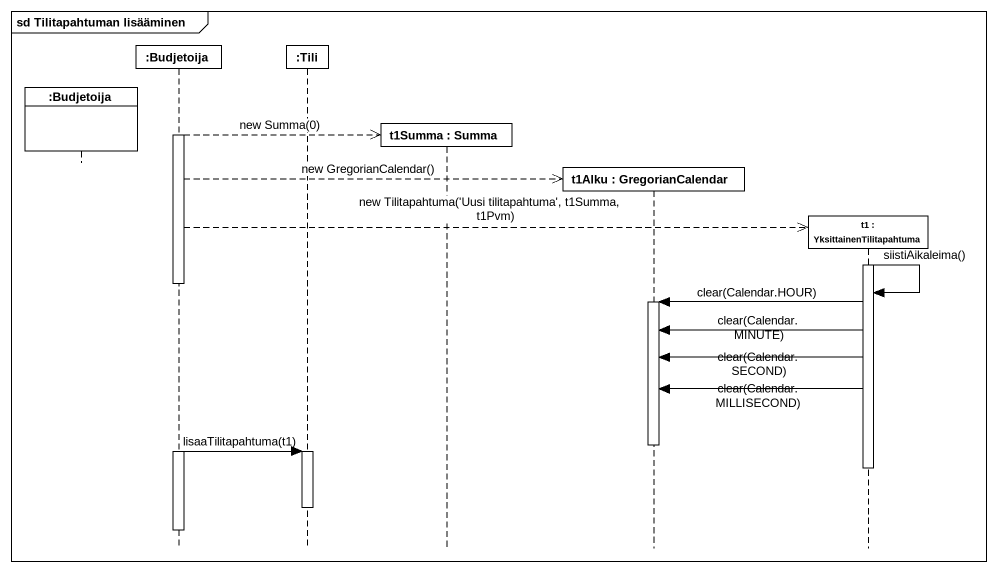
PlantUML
@startuml
mainframe sd Tilitapahtuman lisääminen
hide footbox
participant ":Budjetoija" as Budjetoija
participant ":Budjetoija" as Budjetoija_2
participant ":Tili" as Tili
participant "t1Summa : Summa" as t1Summa
participant "t1Alku : GregorianCalendar" as t1Alku
participant "t1 : YksittainenTilitapahtuma" as t1

activate Budjetoija_2
Budjetoija_2 -->> t1Summa ** : new Summa(0)
Budjetoija_2 -->> t1Alku ** : new GregorianCalendar()
Budjetoija_2 -->> t1 ** : new Tilitapahtuma('Uusi tilitapahtuma', t1Summa, t1Pvm)
activate t1
deactivate Budjetoija_2
t1 -> t1 : siistiAikaleima()
t1 -> t1Alku : clear(Calendar.HOUR)
activate t1Alku
t1 -> t1Alku : clear(Calendar.MINUTE)
t1 -> t1Alku : clear(Calendar.SECOND)
t1 -> t1Alku : clear(Calendar.MILLISECOND)
deactivate t1Alku
activate Budjetoija_2
Budjetoija_2 -> Tili : lisaaTilitapahtuma(t1)
activate Tili
deactivate t1
deactivate Tili
deactivate Budjetoija_2
@enduml
